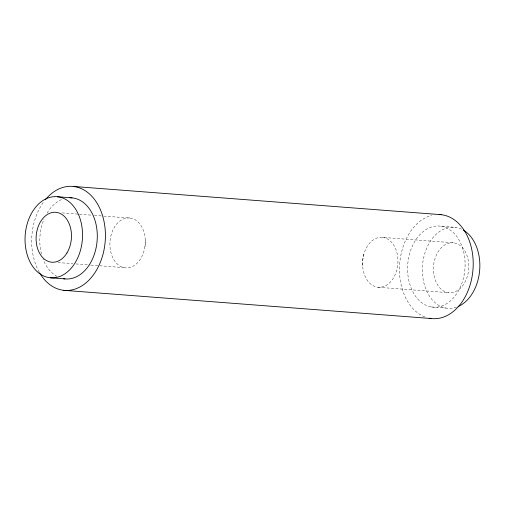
<?xml version="1.0" encoding="UTF-8"?>
<svg xmlns="http://www.w3.org/2000/svg" width="505" height="505" viewBox="0 0 505 505"><rect width="100%" height="100%" fill="white"/><g stroke="black" fill="none" stroke-linecap="round" stroke-linejoin="round"><path stroke-width="0.38" stroke-dasharray="2.52 1.89" d="M363.852 254.204L362.546 260.952L362.729 267.113M144.897 246.781L145.402 244.3L145.263 240.254M441.357 226.291A40.678 28.671 -85.6 0 1 458.357 291.019A40.678 28.671 -85.6 0 1 409.309 282.541A40.678 28.671 -85.6 0 1 441.357 226.291L456.116 227.427M382.43 237.369A25.042 17.65 -85.6 0 1 394.386 276.267A25.042 17.65 -85.6 0 1 363.96 273.3A25.042 17.65 -85.6 0 1 382.43 237.369L453.269 242.804A25.042 17.65 -85.6 0 1 465.225 281.708A25.042 17.65 -85.6 0 1 434.799 278.741A25.042 17.65 -85.6 0 1 453.269 242.804M62.184 212.908L78.673 214.177M79.455 214.234L91.235 215.136M94.372 215.382L103.007 216.045M103.79 216.102L131.268 218.21A25.042 17.65 -85.6 0 1 140.737 258.617A25.042 17.65 -85.6 0 1 110.746 251.919A25.042 17.65 -85.6 0 1 131.268 218.21M57.955 262.556L72.871 263.698M76.015 263.938L90.142 265.024M90.925 265.087L123.902 267.618M378.087 287.257L448.926 292.692M431.327 306.939L446.085 308.075M39.182 272.094A52.166 36.77 -85.6 0 1 43.929 201.552M57.128 276.488A40.678 28.671 -85.6 0 1 43.051 259.103M41.442 254.009A40.678 28.671 -85.6 0 1 43.973 219.208M47.06 213.078A40.678 28.671 -85.6 0 1 62.557 199.172M424.831 316.913A52.166 36.77 -85.6 0 1 399.632 264.469A52.166 36.77 -85.6 0 1 431.712 215.37M456.564 307.154A40.678 28.671 -85.6 0 1 422.559 264.967A40.678 28.671 -85.6 0 1 463.274 230.065"/><path stroke-width="0.76" d="M73.547 186.465L441.338 214.701M57.317 196.723A40.678 28.671 -85.6 0 1 76.741 259.923A40.678 28.671 -85.6 0 1 27.308 255.101A40.678 28.671 -85.6 0 1 57.317 196.723L72.076 197.859M50.26 277.775L65.019 278.905M63.554 290.299L431.346 318.535M45.305 199.791A52.166 36.77 -85.6 0 1 97.295 203.597A52.166 36.77 -85.6 0 1 91.5 277.327A52.166 36.77 -85.6 0 1 39.573 272.776M69.835 197.764A40.678 28.671 -85.6 0 1 97.13 240.632A40.678 28.671 -85.6 0 1 63.542 278.709M439.135 214.543A52.166 36.77 -85.6 0 1 472.876 270.857A52.166 36.77 -85.6 0 1 429.155 318.188M463.274 230.065A40.678 28.671 -85.6 0 1 479.725 269.462A40.678 28.671 -85.6 0 1 458.041 306.579M66.944 252.948A25.042 17.65 -85.6 0 0 57.475 212.548A25.042 17.65 -85.6 0 0 36.953 246.251A25.042 17.65 -85.6 0 0 66.944 252.948"/></g></svg>
